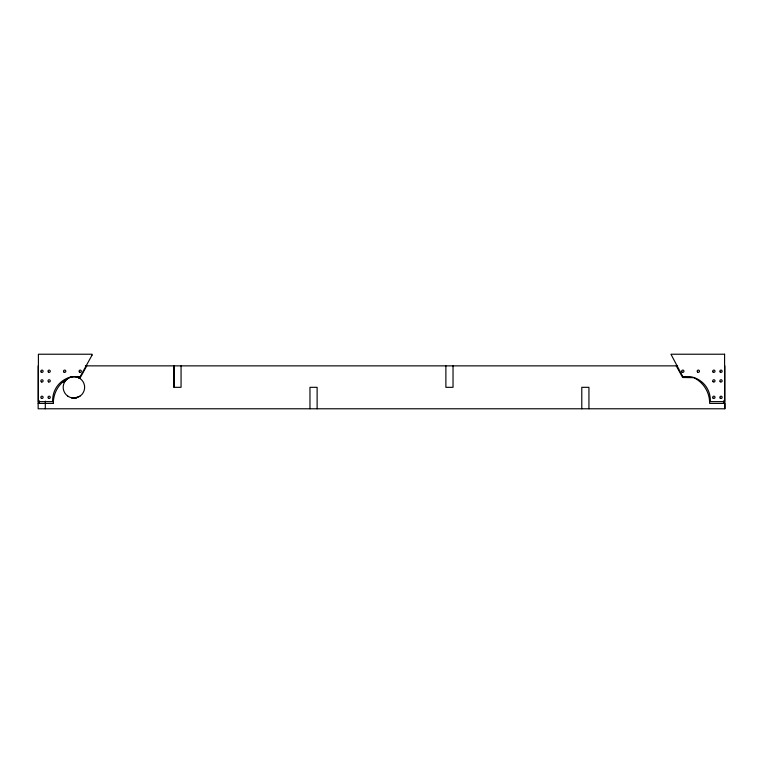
<?xml version="1.0" encoding="UTF-8"?>
<svg xmlns="http://www.w3.org/2000/svg" width="763" height="763" viewBox="0 0 763 763"><rect width="100%" height="100%" fill="white"/><g stroke="black" fill="none" stroke-linecap="round" stroke-linejoin="round"><path stroke-width="1.14" d="M38.15 365.858L38.15 408.777L724.85 408.777L724.85 403.408L709.647 403.408A28.174 28.174 0 0 0 693.758 377.656L682.656 377.504L676.228 365.858M86.772 365.858L80.344 377.504L78.141 377.504M63.319 382.368L65.036 381.29M79.943 396.188L74.698 398.019M85.399 365.858L677.601 365.858M71.531 398.048L76.453 398.048M38.15 403.408L53.353 403.408M78.589 377.656C74.316 375.615 68.918 376.722 65.799 380.298L64.693 380.413A28.174 28.174 0 0 0 53.353 403.408M77.435 377.18L79.943 378.438M724.85 365.858L724.85 408.777M723.705 400.747L723.705 403.408M588.941 408.777L588.941 387.318L581.788 387.318L581.788 408.777M453.031 365.858L453.031 387.318L445.878 387.318L445.878 365.858M317.122 408.777L317.122 387.318L309.969 387.318L309.969 408.777M181.06 365.858L181.06 387.318L173.907 387.318L173.907 365.858M174.059 365.858L174.059 387.318M45.303 401.109L45.303 408.777M39.294 400.747L39.294 403.408M92.046 355.129L80.191 376.617L73.038 376.617A23.815 23.815 0 0 0 52.704 401.624L38.398 401.624L38.398 354.232L92.046 354.232L92.046 355.129M724.592 354.223L670.944 354.223L682.799 376.607L689.952 376.607A23.815 23.815 0 0 1 710.286 401.615L724.592 401.615L724.592 354.223M713.052 372.039A1.144 1.144 0 0 0 714.969 371.524A1.144 1.144 0 0 0 713.567 370.122A1.144 1.144 0 0 0 713.052 372.039M713.052 398.133A1.144 1.144 0 0 0 714.969 397.618A1.144 1.144 0 0 0 713.567 396.216A1.144 1.144 0 0 0 713.052 398.133M713.052 381.71A1.144 1.144 0 0 0 714.969 381.195A1.144 1.144 0 0 0 713.567 379.793A1.144 1.144 0 0 0 713.052 381.71M681.988 372.039A1.144 1.144 0 0 0 683.906 371.524A1.144 1.144 0 0 0 682.504 370.122A1.144 1.144 0 0 0 681.988 372.039M697.516 372.039A1.144 1.144 0 0 0 699.433 371.524A1.144 1.144 0 0 0 698.031 370.122A1.144 1.144 0 0 0 697.516 372.039M720.205 381.71A1.144 1.144 0 0 0 722.122 381.195A1.144 1.144 0 0 0 720.72 379.793A1.144 1.144 0 0 0 720.205 381.71M720.205 398.133A1.144 1.144 0 0 0 722.122 397.618A1.144 1.144 0 0 0 720.72 396.216A1.144 1.144 0 0 0 720.205 398.133M720.205 372.039A1.144 1.144 0 0 0 722.122 371.524A1.144 1.144 0 0 0 720.72 370.122A1.144 1.144 0 0 0 720.205 372.039M79.619 372.22A1.144 1.144 0 0 0 81.336 371.238A1.144 1.144 0 0 0 79.619 370.246A1.144 1.144 0 0 0 79.619 372.22M48.555 372.22A1.144 1.144 0 0 0 50.272 371.238A1.144 1.144 0 0 0 48.555 370.246A1.144 1.144 0 0 0 48.555 372.22M41.164 372.039A1.144 1.144 0 0 0 43.081 371.533A1.144 1.144 0 0 0 41.679 370.131A1.144 1.144 0 0 0 41.164 372.039M64.092 372.22A1.144 1.144 0 0 0 65.809 371.238A1.144 1.144 0 0 0 64.092 370.246A1.144 1.144 0 0 0 64.092 372.22M41.402 381.891A1.144 1.144 0 0 0 43.119 380.909A1.144 1.144 0 0 0 41.402 379.917A1.144 1.144 0 0 0 41.402 381.891M48.555 381.891A1.144 1.144 0 0 0 50.272 380.909A1.144 1.144 0 0 0 48.555 379.917A1.144 1.144 0 0 0 48.555 381.891M41.402 398.315A1.144 1.144 0 0 0 43.119 397.332A1.144 1.144 0 0 0 41.402 396.34A1.144 1.144 0 0 0 41.402 398.315M48.555 398.315A1.144 1.144 0 0 0 50.272 397.332A1.144 1.144 0 0 0 48.555 396.34A1.144 1.144 0 0 0 48.555 398.315M67.888 396.188A10.73 10.73 0 0 0 84.617 388.09A10.73 10.73 0 0 0 69.242 377.656A10.73 10.73 0 0 0 67.888 396.188"/></g></svg>
